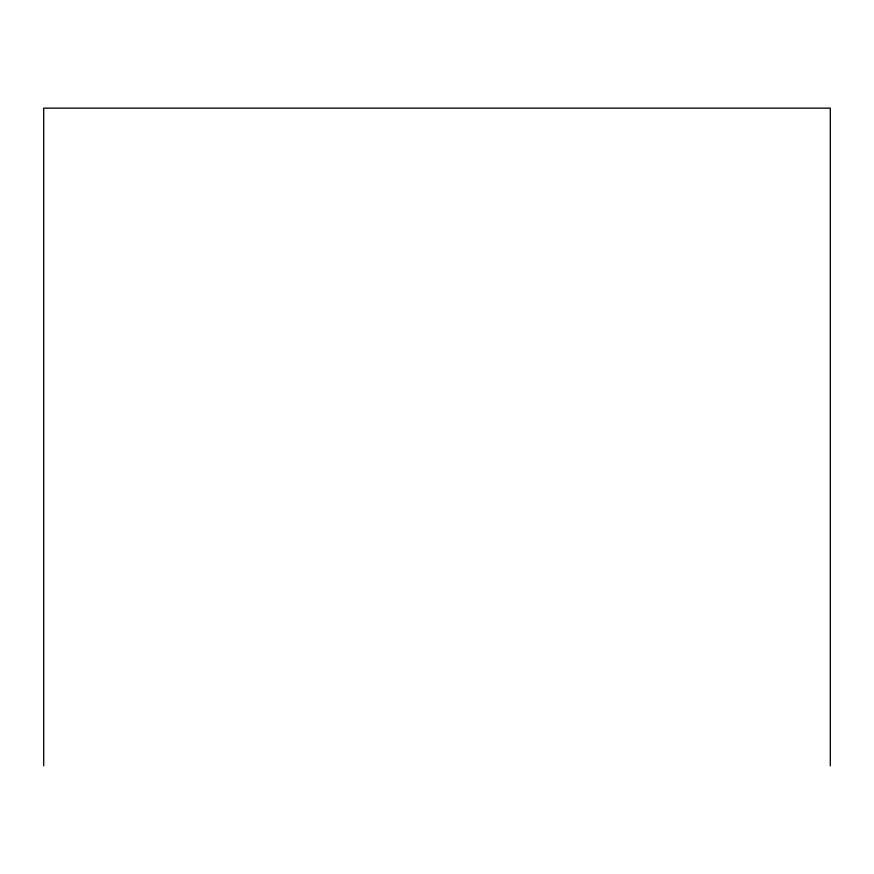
<?xml version="1.0" encoding="UTF-8"?>
<svg xmlns="http://www.w3.org/2000/svg" width="874" height="874" viewBox="0 0 874 874"><rect width="100%" height="100%" fill="white"/><g stroke="black" fill="none" stroke-linecap="round" stroke-linejoin="round"><path stroke-width="1.31" d="M830.3 765.853L830.3 108.147L43.7 108.147L43.7 765.853"/></g></svg>
